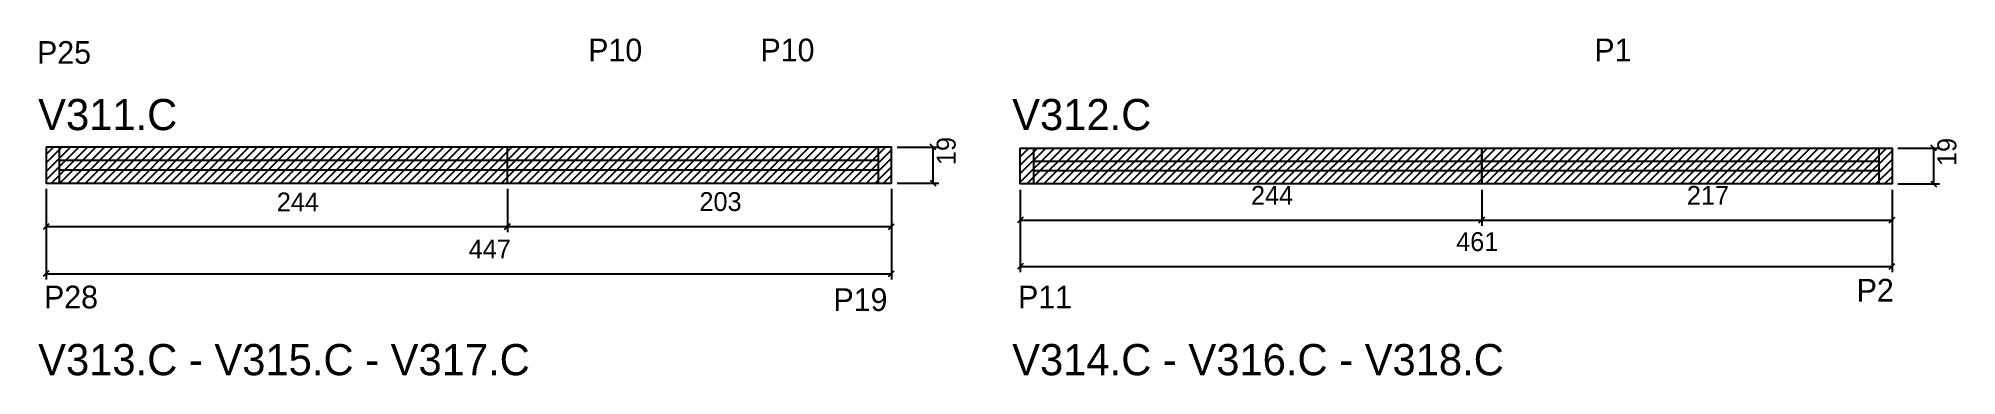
# Model space of a CAD drawing. Header units: metres. Extents: x 3460 to 4475, y 424 to 603.
import ezdxf

# ---------------------------------------------------------------- set-up
doc = ezdxf.new("R2010")
doc.units = ezdxf.units.M
for name, color, linetype in [('5', 7, 'Continuous'), ('COTA', 7, 'Continuous'), ('NOMENCLATURA', 7, 'Continuous'), ('Painéis', 7, 'Continuous'), ('REAPROVEITAMENTO', 7, 'Continuous'), ('SARR_2.2x7', 7, 'Continuous')]:
    doc.layers.add(name, color=color, linetype=linetype)

msp = doc.modelspace()

# ---------------------------------------------------------------- hatches: boundary and pattern name
at = {"layer": 'REAPROVEITAMENTO'}
h = msp.add_hatch(dxfattribs=at)
h.set_pattern_fill('ANSI31')
h.paths.add_polyline_path([(3911.2, 526), (3911.2, 545), (3464.2, 545), (3464.2, 526), (3911.2, 526)])
h = msp.add_hatch(dxfattribs=at)
h.set_pattern_fill('ANSI31')
h.paths.add_polyline_path([(4440.4, 525.5), (4440.4, 544.5), (3979.4, 544.5), (3979.4, 525.5), (4440.4, 525.5)])

# ---------------------------------------------------------------- linework, layer by layer
at = {"layer": 'COTA', "color": 4, "lineweight": 25}
for p, q in [((3914.2, 545), (3936.3, 545)), ((3933.3, 526), (3933.3, 545)), ((4443.4, 544.5), (4465.5, 544.5)), ((4462.5, 525.5), (4462.5, 544.5)), ((3464.2, 523), (3464.2, 475)), ((3911.2, 523), (3911.2, 475)), ((3914.2, 526), (3936.3, 526)), ((3979.4, 522.5), (3979.4, 503.4)), ((3979.4, 522.5), (3979.4, 478.9)), ((4223.4, 522.5), (4223.4, 503.4)), ((4223.4, 522.5), (4223.4, 503.4)), ((4440.4, 522.5), (4440.4, 503.4)), ((4440.4, 522.5), (4440.4, 478.9)), ((4443.4, 525.5), (4465.5, 525.5)), ((3979.4, 506.4), (4223.4, 506.4)), ((4223.4, 506.4), (4440.4, 506.4)), ((3464.2, 478), (3911.2, 478)), ((3979.4, 481.9), (4440.4, 481.9))]:
    msp.add_line(p, q, dxfattribs=at)
at = {"layer": 'COTA', "color": 0, "lineweight": 25}
for p, q in [((3934.8, 543.5), (3931.8, 546.5)), ((4464, 543), (4461, 546)), ((3931.8, 527.5), (3934.8, 524.5)), ((4461, 527), (4464, 524)), ((3980.9, 507.9), (3977.9, 504.9)), ((4221.9, 504.9), (4224.9, 507.9)), ((4224.9, 507.9), (4221.9, 504.9)), ((4438.9, 504.9), (4441.9, 507.9)), ((3465.7, 479.5), (3462.7, 476.5)), ((3909.7, 476.5), (3912.7, 479.5)), ((3980.9, 483.4), (3977.9, 480.4)), ((4438.9, 480.4), (4441.9, 483.4))]:
    msp.add_line(p, q, dxfattribs=at)
at = {"layer": 'Painéis', "color": 200, "lineweight": 25}
msp.add_line((3708.2, 526), (3708.2, 545), dxfattribs=at)
at = {"layer": 'Painéis', "color": 4, "lineweight": 25}
for p, q in [((3464.2, 523), (3464.2, 500)), ((3708.2, 523), (3708.2, 500)), ((3708.2, 523), (3708.2, 500)), ((3911.2, 523), (3911.2, 500)), ((3464.2, 503), (3708.2, 503)), ((3708.2, 503), (3911.2, 503))]:
    msp.add_line(p, q, dxfattribs=at)
at = {"layer": 'Painéis', "color": 0, "lineweight": 25}
for p, q in [((3465.7, 504.5), (3462.7, 501.5)), ((3706.7, 501.5), (3709.7, 504.5)), ((3709.7, 504.5), (3706.7, 501.5)), ((3909.7, 501.5), (3912.7, 504.5))]:
    msp.add_line(p, q, dxfattribs=at)
at = {"layer": 'Painéis', "color": 200, "lineweight": 25}
msp.add_lwpolyline([(3464.2, 545), (3464.2, 526), (3911.2, 526), (3911.2, 545), (3464.2, 545)], dxfattribs=at)
for points in [[(4223.4, 525.5), (3979.4, 525.5), (3979.4, 544.5), (4223.4, 544.5)], [(4223.4, 544.5), (4440.4, 544.5), (4440.4, 525.5), (4223.4, 525.5)]]:
    msp.add_lwpolyline(points, close=True, dxfattribs=at)
at = {"layer": 'SARR_2.2x7', "color": 40, "lineweight": 25}
for p, q in [((3471.2, 545), (3471.2, 526)), ((3708.2, 538), (3471.2, 538)), ((3904.2, 538), (3708.2, 538)), ((3904.2, 545), (3904.2, 526)), ((3986.4, 544.5), (3986.4, 525.5)), ((4433.4, 544.5), (4433.4, 525.5)), ((3471.2, 533), (3708.2, 533)), ((3708.2, 533), (3904.2, 533)), ((3986.4, 537.5), (4223.4, 537.5)), ((4223.4, 532.5), (3986.4, 532.5)), ((4223.4, 537.5), (4433.4, 537.5)), ((4433.4, 532.5), (4223.4, 532.5))]:
    msp.add_line(p, q, dxfattribs=at)

# ---------------------------------------------------------------- texts
at = {"layer": '5', "color": 5, "lineweight": 25}
for s, p in [('P25', (3459.4, 589.1)), ('P10', (3750.9, 590.4)), ('P10', (3842, 590.4)), ('P1', (4283, 590.4)), ('P28', (3463.1, 459.7)), ('P19', (3880.6, 458.3)), ('P11', (3978.2, 459.7)), ('P2', (4421.7, 463.3))]:
    msp.add_text(s, height=12, rotation=360, dxfattribs=at).set_placement(p)
at = {"layer": 'COTA', "color": 240, "lineweight": 25}
for p in [(3945.2, 535.5), (4474.4, 535)]:
    msp.add_text('19', height=10, rotation=90, dxfattribs=at).set_placement(p)
for s, p in [('244', (4101.4, 514.5)), ('217', (4331.9, 514.5)), ('461', (4209.9, 490)), ('447', (3687.7, 486.1))]:
    msp.add_text(s, height=10, dxfattribs=at).set_placement(p)
at = {"layer": 'NOMENCLATURA', "color": 7, "lineweight": 25}
for s, p in [('V311.C', (3460, 554)), ('V312.C', (3975.1, 554)), ('V313.C - V315.C - V317.C', (3460, 424.3)), ('V314.C - V316.C - V318.C', (3975.1, 424.3))]:
    msp.add_text(s, height=16.5, dxfattribs=at).set_placement(p)
at = {"layer": 'Painéis', "color": 240, "lineweight": 25}
for s, p in [('244', (3586.2, 511)), ('203', (3809.7, 511.2))]:
    msp.add_text(s, height=10, dxfattribs=at).set_placement(p)

doc.saveas('drawing.dxf')
